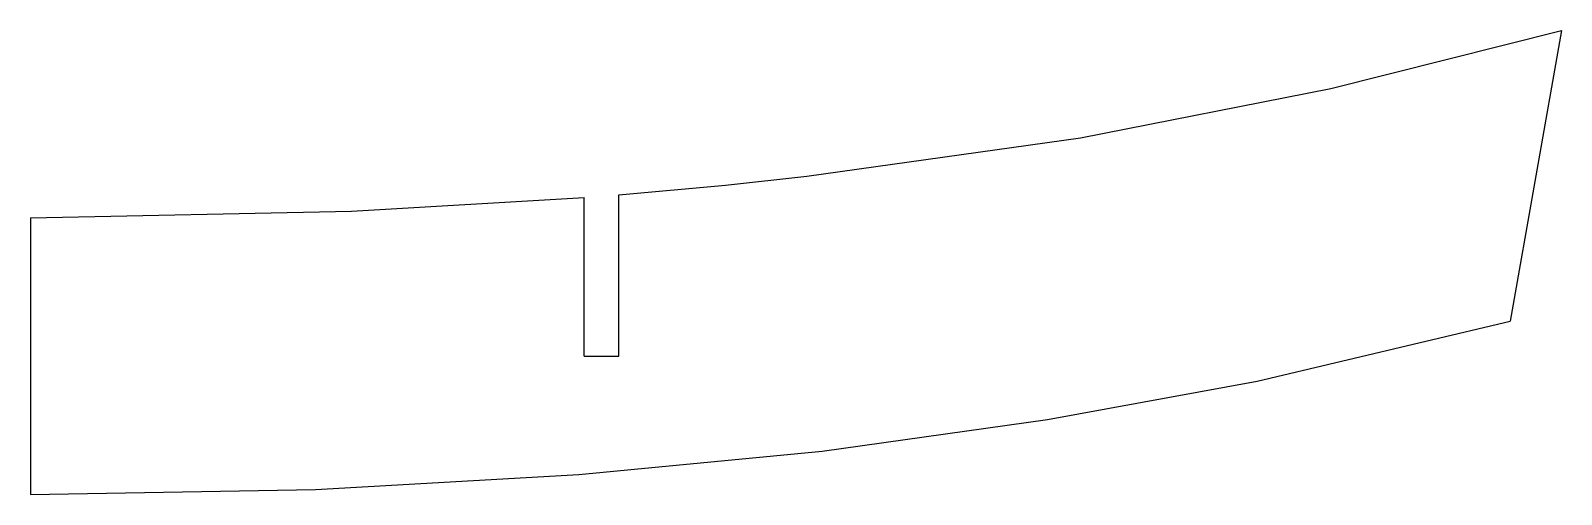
# Model space of a CAD drawing. Extents: x -27 to -15.9, y 3.5 to 6.8.
import ezdxf

# ---------------------------------------------------------------- set-up
doc = ezdxf.new("R2010")
doc.units = 0
doc.header["$MEASUREMENT"] = 0
doc.layers.add('VISIBLE', color=7, linetype='CONTINUOUS')

msp = doc.modelspace()

# ---------------------------------------------------------------- linework, layer by layer
at = {"layer": 'VISIBLE'}
for p, q in [((-17.603, 6.419), (-15.938, 6.838)), ((-15.938, 6.838), (-16.307, 4.737)), ((-19.413, 6.064), (-17.603, 6.419)), ((-21.392, 5.785), (-19.413, 6.064)), ((-21.98, 5.721), (-21.392, 5.785)), ((-22.751, 5.651), (-21.98, 5.721)), ((-22.751, 4.485), (-22.751, 5.651)), ((-24.683, 5.532), (-23.001, 5.631)), ((-23.001, 4.485), (-23.001, 5.631)), ((-27.001, 5.485), (-24.683, 5.532)), ((-27.001, 5.485), (-27.001, 3.485)), ((-18.137, 4.304), (-16.307, 4.737)), ((-23.001, 4.485), (-22.751, 4.485)), ((-19.651, 4.025), (-18.137, 4.304)), ((-21.281, 3.798), (-19.651, 4.025)), ((-23.04, 3.628), (-21.281, 3.798)), ((-24.943, 3.521), (-23.04, 3.628)), ((-27.001, 3.485), (-24.943, 3.521))]:
    msp.add_line(p, q, dxfattribs=at)

doc.saveas('drawing.dxf')
